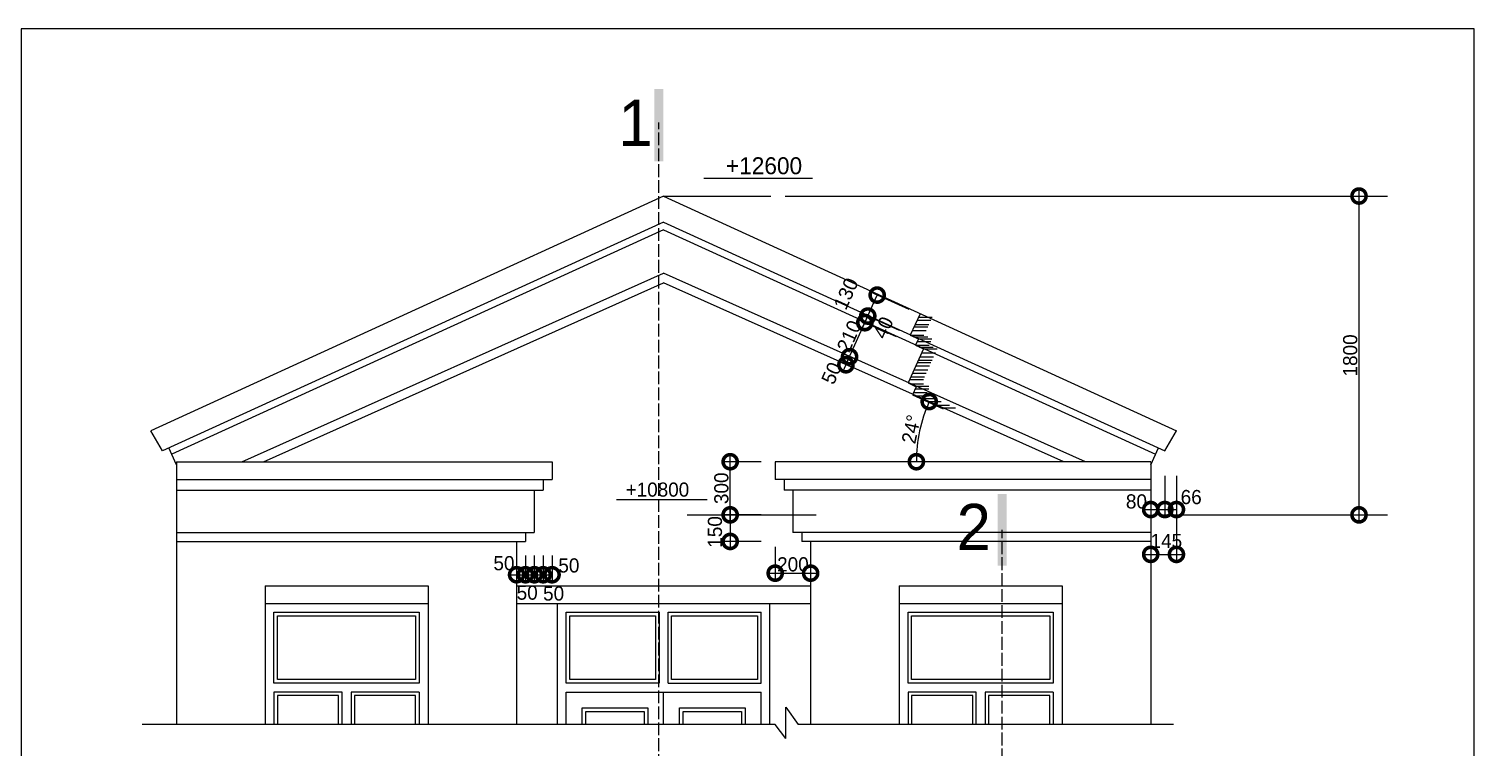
# Model space of a CAD drawing. Extents: x 24136 to 48743, y 31734 to 54932.
# Drawn here: x 32381 to 40541, y 50879 to 54932 of the extents above; entities that cross this region are included whole.
import ezdxf

# ---------------------------------------------------------------- set-up
doc = ezdxf.new("R2010")
doc.units = 0
doc.header["$LTSCALE"] = 600
doc.header["$MEASUREMENT"] = 0
doc.header["$PDMODE"] = 66
doc.linetypes.add('ACAD_ISO02W100', pattern=[15, 12, -3])
doc.layers.get('0').update_dxf_attribs({"linetype": 'CONTINUOUS'})
doc.layers.get('Defpoints').update_dxf_attribs({"linetype": 'CONTINUOUS'})
doc.layers.add('1', color=54, linetype='CONTINUOUS')
doc.styles.add('1', font='VHAVAN.ttf')
doc.styles.add('3', font='VHAVAN.ttf')
doc.styles.add('6', font='VHAVAN.ttf')
doc.dimstyles.new('1-50TB', dxfattribs={"dimscale": 0.8, "dimtxt": 100, "dimasz": 200, "dimexe": 50, "dimexo": 100, "dimgap": 10, "dimtad": 1, "dimdec": 0, "dimzin": 0, "dimdsep": 46, "dimtxsty": '1', "dimblk": 'DOTSMALL', "dimblk1": 'DOTSMALL', "dimblk2": 'DOTSMALL', "dimsah": 1, "dimcen": 1, "dimdle": 50, "dimclrd": 114, "dimclre": 114, "dimclrt": 113, "dimadec": 0, "dimazin": 0, "dimtfac": 0.004167, "dimtdec": 0, "dimtmove": 2, "dimatfit": 3, "dimldrblk": 'DOTSMALL', "dimfxl": 0, "dimtolj": 1, "dimtzin": 0, "dimarcsym": 0})

# ---------------------------------------------------------------- blocks, each defined once
blk = doc.blocks.new('_DotSmall')
at = {"layer": '1', "color": 0, "const_width": 0.5}
blk.add_lwpolyline([(-0.0625, 0, 1), (0.0625, 0, 1)], format="xyb", close=True, dxfattribs=at)
blk = doc.blocks.new('*D105')
at = {"color": 114, "linetype": 'ByBlock'}
for p, q in [((36514.9, 52489.5), (36300.6, 52489.5)), ((36340.6, 52149.5), (36340.6, 52529.5)), ((36514.9, 52189.5), (36300.6, 52189.5))]:
    blk.add_line(p, q, dxfattribs=at)
at = {"layer": 'Defpoints', "color": 0, "linetype": 'ByBlock'}
for p in [(36340.6, 52489.5), (36594.9, 52489.5), (36594.9, 52189.5)]:
    blk.add_point(p, dxfattribs=at)
at = {"color": 114, "linetype": 'ByBlock', "xscale": 160, "yscale": 160, "zscale": 160}
for p, rotation in [((36340.6, 52489.5), 90), ((36340.6, 52189.5), 270)]:
    blk.add_blockref('_DotSmall', p, dxfattribs=dict(at, rotation=rotation))
at = {"color": 113, "linetype": 'ByBlock', "insert": (36291.2, 52339.5), "char_height": 80, "attachment_point": 5, "rotation": 90, "style": '1'}
blk.add_mtext('\\A1;300', dxfattribs=at)
blk = doc.blocks.new('*D106')
at = {"color": 114, "linetype": 'ByBlock'}
for p, q in [((36340.6, 52229.5), (36340.6, 51999.5)), ((36514.9, 52189.5), (36300.6, 52189.5)), ((36514.9, 52039.5), (36300.6, 52039.5))]:
    blk.add_line(p, q, dxfattribs=at)
at = {"layer": 'Defpoints', "color": 0, "linetype": 'ByBlock'}
for p in [(36594.9, 52189.5), (36340.6, 52039.5), (36594.9, 52039.5)]:
    blk.add_point(p, dxfattribs=at)
at = {"color": 114, "linetype": 'ByBlock', "xscale": 160, "yscale": 160, "zscale": 160}
for p, rotation in [((36340.6, 52189.5), 90), ((36340.6, 52039.5), 270)]:
    blk.add_blockref('_DotSmall', p, dxfattribs=dict(at, rotation=rotation))
at = {"color": 113, "linetype": 'ByBlock', "insert": (36255, 52093.2), "char_height": 80, "attachment_point": 5, "rotation": 90, "style": '1'}
blk.add_mtext('\\A1;150', dxfattribs=at)
blk = doc.blocks.new('*D107')
at = {"color": 114, "linetype": 'ByBlock'}
for p, q in [((36594.9, 52009.5), (36594.9, 51820.3)), ((36794.9, 52009.5), (36794.9, 51820.3)), ((36554.9, 51860.3), (36834.9, 51860.3))]:
    blk.add_line(p, q, dxfattribs=at)
at = {"layer": 'Defpoints', "color": 0, "linetype": 'ByBlock'}
for p in [(36594.9, 52089.5), (36794.9, 52089.5), (36794.9, 51860.3)]:
    blk.add_point(p, dxfattribs=at)
at = {"color": 114, "linetype": 'ByBlock', "xscale": 160, "yscale": 160, "zscale": 160, "rotation": 180}
blk.add_blockref('_DotSmall', (36594.9, 51860.3), dxfattribs=at)
at = {"color": 114, "linetype": 'ByBlock', "xscale": 160, "yscale": 160, "zscale": 160}
blk.add_blockref('_DotSmall', (36794.9, 51860.3), dxfattribs=at)
at = {"color": 113, "linetype": 'ByBlock', "insert": (36694.9, 51909.7), "char_height": 80, "attachment_point": 5, "style": '1'}
blk.add_mtext('\\A1;200', dxfattribs=at)
blk = doc.blocks.new('cotsan')
at = {"layer": '1'}
blk.add_line((-63.5, 84.1), (447.4, 84.1), dxfattribs=at)
blk.add_lwpolyline([(0, 236, 0, 0, 0), (0, 54.7, 72.4, 0, 0), (0, 0, 0, 0, 0)], format="xyseb", dxfattribs=at)
blk = doc.blocks.new('*D108')
at = {"color": 114, "linetype": 'ByBlock'}
for p, q in [((37021.9, 53024.3), (36957.7, 53053.1)), ((36977.8, 53000.2), (37014.7, 53082.3)), ((37042.3, 53069.9), (36978.2, 53098.7))]:
    blk.add_line(p, q, dxfattribs=at)
at = {"layer": 'Defpoints', "color": 0, "linetype": 'ByBlock'}
for p in [(37014.7, 53082.3), (37115.3, 53037.2), (37094.8, 52991.6)]:
    blk.add_point(p, dxfattribs=at)
at = {"color": 114, "linetype": 'ByBlock', "xscale": 160, "yscale": 160, "zscale": 160}
for p, rotation in [((37014.7, 53082.3), 65.83292546936227), ((36994.2, 53036.7), 245.8329254693623)]:
    blk.add_blockref('_DotSmall', p, dxfattribs=dict(at, rotation=rotation))
at = {"color": 113, "linetype": 'ByBlock', "insert": (36912.9, 52989.1), "char_height": 80, "attachment_point": 5, "rotation": 65.83293, "style": '1'}
blk.add_mtext('\\A1;50', dxfattribs=at)
blk = doc.blocks.new('*D109')
at = {"color": 114, "linetype": 'ByBlock'}
for p, q in [((36998.3, 53045.8), (37117.1, 53310.7)), ((37280.1, 53193.7), (37064.3, 53290.6)), ((37042.3, 53069.9), (36978.2, 53098.7))]:
    blk.add_line(p, q, dxfattribs=at)
at = {"layer": 'Defpoints', "color": 0, "linetype": 'ByBlock'}
for p in [(37100.8, 53274.2), (37353.1, 53161), (37115.3, 53037.2)]:
    blk.add_point(p, dxfattribs=at)
at = {"color": 114, "linetype": 'ByBlock', "xscale": 160, "yscale": 160, "zscale": 160}
for p, rotation in [((37100.8, 53274.2), 65.83292546936607), ((37014.7, 53082.3), 245.832925469366)]:
    blk.add_blockref('_DotSmall', p, dxfattribs=dict(at, rotation=rotation))
at = {"color": 113, "linetype": 'ByBlock', "insert": (37012.7, 53198.5), "char_height": 80, "attachment_point": 5, "rotation": 65.83293, "style": '1'}
blk.add_mtext('\\A1;210', dxfattribs=at)
blk = doc.blocks.new('*D110')
at = {"color": 114, "linetype": 'ByBlock'}
for p, q in [((37280.4, 53194.7), (37064.7, 53291.5)), ((37297, 53231), (37081, 53327.9)), ((37084.8, 53238.6), (37133.9, 53348.1))]:
    blk.add_line(p, q, dxfattribs=at)
at = {"layer": 'Defpoints', "color": 0, "linetype": 'ByBlock'}
for p in [(37117.5, 53311.6), (37353.4, 53162), (37370, 53198.3)]:
    blk.add_point(p, dxfattribs=at)
at = {"color": 114, "linetype": 'ByBlock', "xscale": 160, "yscale": 160, "zscale": 160}
for p, rotation in [((37117.5, 53311.6), 65.83292546936607), ((37101.2, 53275.1), 245.832925469366)]:
    blk.add_blockref('_DotSmall', p, dxfattribs=dict(at, rotation=rotation))
at = {"color": 113, "linetype": 'ByBlock', "insert": (37205.4, 53246), "char_height": 80, "attachment_point": 5, "rotation": 65.83293, "style": '1'}
blk.add_mtext('\\A1;40', dxfattribs=at)
blk = doc.blocks.new('*D111')
at = {"color": 114, "linetype": 'ByBlock'}
for p, q in [((37351.3, 53348.9), (37134.2, 53446.4)), ((37101.1, 53275.1), (37170.7, 53430)), ((37297, 53231), (37081, 53327.9))]:
    blk.add_line(p, q, dxfattribs=at)
at = {"layer": 'Defpoints', "color": 0, "linetype": 'ByBlock'}
for p in [(37170.7, 53430), (37424.3, 53316.2), (37370, 53198.3)]:
    blk.add_point(p, dxfattribs=at)
at = {"color": 114, "linetype": 'ByBlock', "xscale": 160, "yscale": 160, "zscale": 160}
for p, rotation in [((37170.7, 53430), 65.83292546936607), ((37117.5, 53311.6), 245.832925469366)]:
    blk.add_blockref('_DotSmall', p, dxfattribs=dict(at, rotation=rotation))
at = {"color": 113, "linetype": 'ByBlock', "insert": (36994.5, 53437.9), "char_height": 80, "attachment_point": 5, "rotation": 65.83293, "style": '1'}
blk.add_mtext('\\A1;130', dxfattribs=at)
blk = doc.blocks.new('*D112')
at = {"color": 114, "linetype": 'ByBlock'}
for p, q in [((38714.9, 52409.5), (38714.9, 52179.5)), ((38794.7, 52409.5), (38794.7, 52179.5)), ((38674.9, 52219.5), (38794.7, 52219.5))]:
    blk.add_line(p, q, dxfattribs=at)
at = {"layer": 'Defpoints', "color": 0, "linetype": 'ByBlock'}
for p in [(38714.9, 52489.5), (38794.7, 52489.5), (38794.7, 52219.5)]:
    blk.add_point(p, dxfattribs=at)
at = {"color": 114, "linetype": 'ByBlock', "xscale": 160, "yscale": 160, "zscale": 160, "rotation": 180}
blk.add_blockref('_DotSmall', (38714.9, 52219.5), dxfattribs=at)
at = {"color": 114, "linetype": 'ByBlock', "xscale": 160, "yscale": 160, "zscale": 160}
blk.add_blockref('_DotSmall', (38794.7, 52219.5), dxfattribs=at)
at = {"color": 113, "linetype": 'ByBlock', "insert": (38634.3, 52264.8), "char_height": 80, "attachment_point": 5, "style": '1'}
blk.add_mtext('\\A1;80', dxfattribs=at)
blk = doc.blocks.new('*D113')
at = {"color": 114, "linetype": 'ByBlock'}
for p, q in [((38794.7, 52409.5), (38794.7, 52179.5)), ((38860.2, 52409.5), (38860.2, 52179.5)), ((38754.7, 52219.5), (38860.2, 52219.5))]:
    blk.add_line(p, q, dxfattribs=at)
at = {"layer": 'Defpoints', "color": 0, "linetype": 'ByBlock'}
for p in [(38794.7, 52489.5), (38860.2, 52489.5), (38860.2, 52219.5)]:
    blk.add_point(p, dxfattribs=at)
at = {"color": 114, "linetype": 'ByBlock', "xscale": 160, "yscale": 160, "zscale": 160, "rotation": 180}
blk.add_blockref('_DotSmall', (38794.7, 52219.5), dxfattribs=at)
at = {"color": 114, "linetype": 'ByBlock', "xscale": 160, "yscale": 160, "zscale": 160}
blk.add_blockref('_DotSmall', (38860.2, 52219.5), dxfattribs=at)
at = {"color": 113, "linetype": 'ByBlock', "insert": (38943.4, 52289.5), "char_height": 80, "attachment_point": 5, "style": '1'}
blk.add_mtext('\\A1;66', dxfattribs=at)
blk = doc.blocks.new('*D114')
at = {"color": 114, "linetype": 'ByBlock'}
blk.add_arc((38224.8, 52489.5), 832.8, 155.93853, 180, dxfattribs=at)
at = {"layer": 'Defpoints', "color": 0, "linetype": 'ByBlock'}
for p in [(35964.9, 53498.6), (37424.4, 52719.6), (36594.9, 52489.5), (38224.8, 52489.5), (38714.9, 52489.5)]:
    blk.add_point(p, dxfattribs=at)
at = {"color": 114, "linetype": 'ByBlock', "xscale": 160, "yscale": 160, "zscale": 160}
for p, rotation in [((37464.4, 52829.1), 65.93853246224558), ((37392, 52489.5), 270.0000000000025)]:
    blk.add_blockref('_DotSmall', p, dxfattribs=dict(at, rotation=rotation))
at = {"color": 113, "linetype": 'ByBlock', "insert": (37362.7, 52673.2), "char_height": 80, "attachment_point": 5, "rotation": 77.96927, "style": '1'}
blk.add_mtext('\\A1;24°', dxfattribs=at)
blk = doc.blocks.new('*D124')
at = {"color": 114, "linetype": 'ByBlock'}
for p, q in [((35134.9, 51959.5), (35134.9, 51811.5)), ((35184.9, 51959.5), (35184.9, 51811.5)), ((35094.9, 51851.5), (35184.9, 51851.5))]:
    blk.add_line(p, q, dxfattribs=at)
at = {"layer": 'Defpoints', "color": 0, "linetype": 'ByBlock'}
for p in [(35134.9, 52039.5), (35184.9, 52039.5), (35184.9, 51851.5)]:
    blk.add_point(p, dxfattribs=at)
at = {"color": 114, "linetype": 'ByBlock', "xscale": 160, "yscale": 160, "zscale": 160, "rotation": 180}
blk.add_blockref('_DotSmall', (35134.9, 51851.5), dxfattribs=at)
at = {"color": 114, "linetype": 'ByBlock', "xscale": 160, "yscale": 160, "zscale": 160}
blk.add_blockref('_DotSmall', (35184.9, 51851.5), dxfattribs=at)
at = {"color": 113, "linetype": 'ByBlock', "insert": (35063.4, 51916.4), "char_height": 80, "attachment_point": 5, "style": '1'}
blk.add_mtext('\\A1;50', dxfattribs=at)
blk = doc.blocks.new('*D125')
at = {"color": 114, "linetype": 'ByBlock'}
for p, q in [((35184.9, 51959.5), (35184.9, 51811.5)), ((35234.9, 51959.5), (35234.9, 51811.5)), ((35144.9, 51851.5), (35274.9, 51851.5))]:
    blk.add_line(p, q, dxfattribs=at)
at = {"layer": 'Defpoints', "color": 0, "linetype": 'ByBlock'}
for p in [(35184.9, 52039.5), (35234.9, 52039.5), (35234.9, 51851.5)]:
    blk.add_point(p, dxfattribs=at)
at = {"color": 114, "linetype": 'ByBlock', "xscale": 160, "yscale": 160, "zscale": 160, "rotation": 180}
blk.add_blockref('_DotSmall', (35184.9, 51851.5), dxfattribs=at)
at = {"color": 114, "linetype": 'ByBlock', "xscale": 160, "yscale": 160, "zscale": 160}
blk.add_blockref('_DotSmall', (35234.9, 51851.5), dxfattribs=at)
at = {"color": 113, "linetype": 'ByBlock', "insert": (35194.6, 51749.9), "char_height": 80, "attachment_point": 5, "style": '1'}
blk.add_mtext('\\A1;50', dxfattribs=at)
blk = doc.blocks.new('*D126')
at = {"color": 114, "linetype": 'ByBlock'}
for p, q in [((35234.9, 51959.5), (35234.9, 51811.5)), ((35284.9, 51959.5), (35284.9, 51811.5)), ((35194.9, 51851.5), (35284.9, 51851.5))]:
    blk.add_line(p, q, dxfattribs=at)
at = {"layer": 'Defpoints', "color": 0, "linetype": 'ByBlock'}
for p in [(35234.9, 52039.5), (35284.9, 52039.5), (35284.9, 51851.5)]:
    blk.add_point(p, dxfattribs=at)
at = {"color": 114, "linetype": 'ByBlock', "xscale": 160, "yscale": 160, "zscale": 160, "rotation": 180}
blk.add_blockref('_DotSmall', (35234.9, 51851.5), dxfattribs=at)
at = {"color": 114, "linetype": 'ByBlock', "xscale": 160, "yscale": 160, "zscale": 160}
blk.add_blockref('_DotSmall', (35284.9, 51851.5), dxfattribs=at)
at = {"color": 113, "linetype": 'ByBlock', "insert": (35343.7, 51745.2), "char_height": 80, "attachment_point": 5, "style": '1'}
blk.add_mtext('\\A1;50', dxfattribs=at)
blk = doc.blocks.new('*D127')
at = {"color": 114, "linetype": 'ByBlock'}
for p, q in [((35284.9, 51959.5), (35284.9, 51811.5)), ((35334.9, 51959.5), (35334.9, 51811.5)), ((35244.9, 51851.5), (35334.9, 51851.5))]:
    blk.add_line(p, q, dxfattribs=at)
at = {"layer": 'Defpoints', "color": 0, "linetype": 'ByBlock'}
for p in [(35284.9, 52039.5), (35334.9, 52039.5), (35334.9, 51851.5)]:
    blk.add_point(p, dxfattribs=at)
at = {"color": 114, "linetype": 'ByBlock', "xscale": 160, "yscale": 160, "zscale": 160, "rotation": 180}
blk.add_blockref('_DotSmall', (35284.9, 51851.5), dxfattribs=at)
at = {"color": 114, "linetype": 'ByBlock', "xscale": 160, "yscale": 160, "zscale": 160}
blk.add_blockref('_DotSmall', (35334.9, 51851.5), dxfattribs=at)
at = {"color": 113, "linetype": 'ByBlock', "insert": (35429.9, 51903.5), "char_height": 80, "attachment_point": 5, "style": '1'}
blk.add_mtext('\\A1;50', dxfattribs=at)
blk = doc.blocks.new('*D128')
at = {"color": 114, "linetype": 'ByBlock'}
for p, q in [((38860.2, 52329.5), (38860.2, 51926.4)), ((38714.9, 52197.8), (38714.9, 51926.4)), ((38674.9, 51966.4), (38900.2, 51966.4))]:
    blk.add_line(p, q, dxfattribs=at)
at = {"layer": 'Defpoints', "color": 0, "linetype": 'ByBlock'}
for p in [(38860.2, 52409.5), (38714.9, 52277.8), (38860.2, 51966.4)]:
    blk.add_point(p, dxfattribs=at)
at = {"color": 114, "linetype": 'ByBlock', "xscale": 160, "yscale": 160, "zscale": 160, "rotation": 180}
blk.add_blockref('_DotSmall', (38714.9, 51966.4), dxfattribs=at)
at = {"color": 114, "linetype": 'ByBlock', "xscale": 160, "yscale": 160, "zscale": 160}
blk.add_blockref('_DotSmall', (38860.2, 51966.4), dxfattribs=at)
at = {"color": 113, "linetype": 'ByBlock', "insert": (38803.2, 52041.7), "char_height": 80, "attachment_point": 5, "style": '1'}
blk.add_mtext('\\A1;145', dxfattribs=at)
blk = doc.blocks.new('*D135')
at = {"color": 114, "linetype": 'ByBlock'}
for p, q in [((39891, 52149.5), (39891, 54029.1)), ((36650.8, 53989.1), (40051, 53989.1)), ((38787.3, 52189.5), (40051, 52189.5))]:
    blk.add_line(p, q, dxfattribs=at)
at = {"layer": 'Defpoints', "color": 0, "linetype": 'ByBlock'}
for p in [(36570.8, 53989.1), (39891, 53989.1), (38707.3, 52189.5)]:
    blk.add_point(p, dxfattribs=at)
at = {"color": 114, "linetype": 'ByBlock', "xscale": 160, "yscale": 160, "zscale": 160}
for p, rotation in [((39891, 53989.1), 90), ((39891, 52189.5), 270)]:
    blk.add_blockref('_DotSmall', p, dxfattribs=dict(at, rotation=rotation))
at = {"color": 113, "linetype": 'ByBlock', "insert": (39841.7, 53089.3), "char_height": 80, "attachment_point": 5, "rotation": 90, "style": '1'}
blk.add_mtext('\\A1;1800', dxfattribs=at)

msp = doc.modelspace()

# ---------------------------------------------------------------- linework, layer by layer
at = {"color": 8, "linetype": 'ACAD_ISO02W100', "ltscale": 0.01}
for p, q in [((35937.7, 45096.3), (35937.7, 54404.3)), ((37876.4, 48548.1), (37876.4, 52104.8))]:
    msp.add_line(p, q, dxfattribs=at)
at = {"color": 8}
for p, q in [((37396.4, 53288.4), (37473.3, 53288.4)), ((37403.9, 53304.8), (37480.9, 53304.8)), ((37357.7, 53203.9), (37434.7, 53203.9)), ((37369.4, 53229.5), (37446.4, 53229.5)), ((37379.4, 53251.4), (37456.4, 53251.4)), ((37385.1, 53263.8), (37462.1, 53263.8)), ((37379.8, 53193.8), (37456.8, 53193.8)), ((37386.5, 53146.8), (37463.5, 53146.8)), ((37396.1, 53167.7), (37473.1, 53167.7)), ((37403.1, 53183.1), (37480.1, 53183.1)), ((37409.2, 53136.4), (37486.2, 53136.4)), ((37432, 53126), (37508.9, 53126)), ((37397.3, 53048.7), (37474.3, 53048.7)), ((37403.5, 53062.6), (37480.5, 53062.6)), ((37412.1, 53081.7), (37489.1, 53081.7)), ((37422.4, 53104.6), (37499.4, 53104.6)), ((37361.3, 52968.5), (37438.3, 52968.5)), ((37370.7, 52989.4), (37447.7, 52989.4)), ((37379.2, 53008.4), (37456.2, 53008.4)), ((37388.9, 53029.9), (37465.8, 53029.9)), ((37354.2, 52952.6), (37431.2, 52952.6)), ((37356, 52929.2), (37433, 52929.2)), ((37376.6, 52880.5), (37453.6, 52880.5)), ((37385.6, 52900.6), (37462.6, 52900.6)), ((37385.8, 52915.8), (37462.7, 52915.8)), ((37384, 52861.8), (37461, 52861.8)), ((37418.5, 52846.3), (37495.5, 52846.3)), ((37455.5, 52829.7), (37532.5, 52829.7)), ((37501.6, 52809), (37578.6, 52809)), ((37535.4, 52793.8), (37612.4, 52793.8)), ((36654.7, 51104), (36725.2, 51005.8)), ((36654.7, 50926.3), (36654.7, 51104)), ((36595.5, 51005.8), (33020.6, 51005.8)), ((36654.7, 50926.3), (36595.5, 51005.8)), ((38842.9, 51005.8), (36725.2, 51005.8))]:
    msp.add_line(p, q, dxfattribs=at)
msp.add_lwpolyline([(32338.5, 54932.5), (32338.5, 43333.4), (40540.7, 43333.4), (40540.7, 54932.5)], close=True)
at = {"const_width": 50}
for points in [[(35937.7, 54184.9), (35937.7, 54593.1)], [(37876.4, 51903.2), (37876.4, 52306.4)]]:
    msp.add_lwpolyline(points, dxfattribs=at)
msp.add_lwpolyline([(37412.6, 53323.8), (37357.7, 53203.9), (37403.1, 53183.1), (37386.5, 53146.8), (37432, 53126), (37345.7, 52933.8), (37391.2, 52913), (37370.9, 52867.7), (37543.3, 52788.8)])
at = {"layer": '1', "color": 40}
for p, q in [((35964.9, 53989.1), (33069.6, 52663.4)), ((35964.9, 53989.1), (38860.2, 52663.4)), ((33135.1, 52550.9), (33069.6, 52663.4)), ((38794.7, 52550.9), (38860.2, 52663.4)), ((33214.9, 52489.5), (33214.9, 51005.8)), ((38714.9, 52489.5), (38714.9, 51005.8))]:
    msp.add_line(p, q, dxfattribs=at)
at = {"layer": '1'}
for p, q in [((35964.9, 53989.1), (36570.8, 53989.1)), ((35964.9, 53841.7), (33135.1, 52550.9)), ((35964.9, 53797.7), (33188, 52531.2)), ((35964.9, 53841.7), (38794.7, 52550.9)), ((35964.9, 53797.7), (38741.8, 52531.2)), ((33582.9, 52489.5), (35964.9, 53553.4)), ((38346.9, 52489.5), (35964.9, 53553.4)), ((33705, 52489.5), (35964.9, 53498.6)), ((38224.8, 52489.5), (35964.9, 53498.6)), ((33214.9, 52472.6), (33171.3, 52567.5)), ((38714.9, 52472.6), (38758.5, 52567.5)), ((33214.9, 52389.5), (35334.9, 52389.5)), ((38714.9, 52389.5), (36594.9, 52389.5)), ((33214.9, 52329.5), (35284.9, 52329.5)), ((38714.9, 52329.5), (36644.9, 52329.5)), ((33214.9, 52089.5), (35234.9, 52089.5)), ((38714.9, 52089.5), (36694.9, 52089.5)), ((33214.9, 52039.5), (35184.9, 52039.5)), ((38714.9, 52039.5), (36744.9, 52039.5))]:
    msp.add_line(p, q, dxfattribs=at)
at = {"layer": '1', "color": 9}
for p, q in [((33214.9, 52489.5), (35334.9, 52489.5)), ((35334.9, 52489.5), (35334.9, 52389.5)), ((38714.9, 52489.5), (36594.9, 52489.5)), ((36594.9, 52489.5), (36594.9, 52389.5)), ((35284.9, 52389.5), (35284.9, 52329.5)), ((36644.9, 52389.5), (36644.9, 52329.5)), ((35234.9, 52329.5), (35234.9, 52089.5)), ((36694.9, 52329.5), (36694.9, 52089.5)), ((35184.9, 52089.5), (35184.9, 52039.5)), ((36744.9, 52089.5), (36744.9, 52039.5)), ((35134.9, 52039.5), (35134.9, 51005.8)), ((36794.9, 52039.5), (36794.9, 51005.8)), ((33714.9, 51789.5), (33714.9, 51005.8)), ((33714.9, 51789.5), (34634.9, 51789.5)), ((34634.9, 51789.5), (34634.9, 51005.8)), ((35134.9, 51789.5), (36794.9, 51789.5)), ((37294.9, 51789.5), (37294.9, 51005.8)), ((37294.9, 51789.5), (38214.9, 51789.5)), ((38214.9, 51789.5), (38214.9, 51005.8)), ((33714.9, 51689.5), (34634.9, 51689.5)), ((35134.9, 51689.5), (36794.9, 51689.5)), ((35364.9, 51005.8), (35364.9, 51689.5)), ((36564.9, 51005.8), (36564.9, 51689.5)), ((37294.9, 51689.5), (38214.9, 51689.5)), ((35989.9, 51639.5), (36514.9, 51639.5)), ((35989.9, 51239.5), (35989.9, 51639.5)), ((36514.9, 51239.5), (36514.9, 51639.5)), ((34199.9, 51189.5), (34199.9, 51005.8)), ((34584.9, 51189.5), (34199.9, 51189.5)), ((34584.9, 51189.5), (34584.9, 51005.8)), ((35414.9, 51189.5), (36514.9, 51189.5)), ((35414.9, 51005.8), (35414.9, 51189.5)), ((35964.9, 51005.8), (35964.9, 51189.5)), ((35989.9, 51239.5), (36514.9, 51239.5)), ((36514.9, 51005.8), (36514.9, 51189.5)), ((38164.9, 51189.5), (37779.9, 51189.5)), ((37779.9, 51189.5), (37779.9, 51005.8)), ((38164.9, 51189.5), (38164.9, 51005.8))]:
    msp.add_line(p, q, dxfattribs=at)
at = {"layer": '1', "linetype": 'ACAD_ISO02W100', "ltscale": 0.5}
msp.add_line((36097, 52189.5), (36825.3, 52189.5), dxfattribs=at)
at = {"layer": '1', "color": 9}
for points in [[(34584.9, 51239.5), (33764.9, 51239.5), (33764.9, 51639.5), (34584.9, 51639.5)], [(35414.9, 51639.5), (35939.9, 51639.5), (35939.9, 51239.5), (35414.9, 51239.5)], [(38164.9, 51239.5), (37344.9, 51239.5), (37344.9, 51639.5), (38164.9, 51639.5)]]:
    msp.add_lwpolyline(points, close=True, dxfattribs=at)
at = {"layer": '1', "color": 76}
for points in [[(34564.9, 51259.5), (33784.9, 51259.5), (33784.9, 51619.5), (34564.9, 51619.5)], [(35434.9, 51619.5), (35919.9, 51619.5), (35919.9, 51259.5), (35434.9, 51259.5)], [(36009.9, 51619.5), (36494.9, 51619.5), (36494.9, 51259.5), (36009.9, 51259.5)], [(38144.9, 51259.5), (37364.9, 51259.5), (37364.9, 51619.5), (38144.9, 51619.5)]]:
    msp.add_lwpolyline(points, close=True, dxfattribs=at)
at = {"layer": '1', "color": 9}
for points in [[(34149.9, 51005.8), (34149.9, 51189.5), (33764.9, 51189.5), (33764.9, 51005.8)], [(37729.9, 51005.8), (37729.9, 51189.5), (37344.9, 51189.5), (37344.9, 51005.8)], [(35504.9, 51005.8), (35504.9, 51099.5), (35874.9, 51099.5), (35874.9, 51005.8)], [(36054.9, 51005.8), (36054.9, 51099.5), (36424.9, 51099.5), (36424.9, 51005.8)]]:
    msp.add_lwpolyline(points, dxfattribs=at)
at = {"layer": '1', "color": 76}
for points in [[(34129.9, 51005.8), (34129.9, 51169.5), (33784.9, 51169.5), (33784.9, 51005.8)], [(34564.9, 51005.8), (34564.9, 51169.5), (34219.9, 51169.5), (34219.9, 51005.8)], [(37709.9, 51005.8), (37709.9, 51169.5), (37364.9, 51169.5), (37364.9, 51005.8)], [(38144.9, 51005.8), (38144.9, 51169.5), (37799.9, 51169.5), (37799.9, 51005.8)], [(35524.9, 51005.8), (35524.9, 51079.5), (35854.9, 51079.5), (35854.9, 51005.8)], [(36074.9, 51005.8), (36074.9, 51079.5), (36404.9, 51079.5), (36404.9, 51005.8)]]:
    msp.add_lwpolyline(points, dxfattribs=at)

# ---------------------------------------------------------------- block references
at = {"layer": '1', "xscale": 1.2, "yscale": 1.2, "zscale": 1.2}
msp.add_blockref('cotsan', (36267.8, 53989.1), dxfattribs=at)
at = {"layer": '1', "xscale": -1}
msp.add_blockref('cotsan', (36147, 52189.5), dxfattribs=at)

# ---------------------------------------------------------------- texts
at = {"style": '6'}
for s, p in [('1', (35708.9, 54272.4)), ('2', (37619.3, 51991.4))]:
    msp.add_text(s, height=260, dxfattribs=at).set_placement(p)
at = {"layer": '1', "color": 30, "style": '3'}
for s, height, p in [('+12600', 95.63, (36316.6, 54112.3)), ('+10800', 79.69, (35750.7, 52292.2))]:
    msp.add_text(s, height=height, dxfattribs=at).set_placement(p)

# ---------------------------------------------------------------- dimensions: what is measured, and where the dimension line sits
for base, p1, p2, angle, picture, middle in [((37170.7, 53430), (37370, 53198.3), (37424.3, 53316.2), 245.83293, '*D111', (36994.5, 53437.9)), ((37100.8, 53274.2), (37115.3, 53037.2), (37353.1, 53161), 245.83293, '*D109', (37012.7, 53198.5)), ((36340.6, 52489.5), (36594.9, 52189.5), (36594.9, 52489.5), 90, '*D105', (36291.2, 52339.5))]:
    dim = msp.add_linear_dim(base=base, p1=p1, p2=p2, angle=angle, dimstyle='1-50TB')
    dim.commit()
    dim.dimension.update_dxf_attribs({"geometry": picture, "text_midpoint": middle})
dim = msp.add_angular_dim_2l(base=(37424.4, 52719.6), line1=((38224.8, 52489.5), (35964.9, 53498.6)), line2=((38714.9, 52489.5), (36594.9, 52489.5)), dimstyle='1-50TB')
dim.commit()
dim.dimension.update_dxf_attribs({"geometry": '*D114', "text_midpoint": (37362.7, 52673.2)})
for base, p1, p2, angle, picture, middle, dimtype in [((37117.5, 53311.6), (37353.4, 53162), (37370, 53198.3), 245.83293, '*D110', (37205.4, 53246), 160), ((37014.7, 53082.3), (37094.8, 52991.6), (37115.3, 53037.2), 65.83293, '*D108', (36912.9, 52989.1), 161), ((36340.6, 52039.5), (36594.9, 52189.5), (36594.9, 52039.5), 90, '*D106', (36255, 52093.2), 160)]:
    dim = msp.add_linear_dim(base=base, p1=p1, p2=p2, angle=angle, dimstyle='1-50TB')
    dim.commit()
    dim.dimension.update_dxf_attribs({"geometry": picture, "text_midpoint": middle, "dimtype": dimtype})
for base, p1, p2, picture, middle in [((38794.7, 52219.5), (38714.9, 52489.5), (38794.7, 52489.5), '*D112', (38634.3, 52264.8)), ((38860.2271, 52219.5183), (38794.7343, 52489.5163), (38860.2271, 52489.5163), '*D113', (38943.395, 52289.5133)), ((38860.2, 51966.4), (38714.9, 52277.8), (38860.2, 52409.5), '*D128', (38803.2, 52041.7)), ((35184.9, 51851.5), (35134.9, 52039.5), (35184.9, 52039.5), '*D124', (35063.4, 51916.4)), ((35234.9, 51851.5), (35184.9, 52039.5), (35234.9, 52039.5), '*D125', (35194.6, 51749.9)), ((35284.9, 51851.5), (35234.9, 52039.5), (35284.9, 52039.5), '*D126', (35343.7, 51745.2)), ((35334.9, 51851.5), (35284.9, 52039.5), (35334.9, 52039.5), '*D127', (35429.9, 51903.5))]:
    dim = msp.add_linear_dim(base=base, p1=p1, p2=p2, dimstyle='1-50TB')
    dim.commit()
    dim.dimension.update_dxf_attribs({"geometry": picture, "text_midpoint": middle, "dimtype": 160})
dim = msp.add_linear_dim(base=(36794.9, 51860.3), p1=(36594.9, 52089.5), p2=(36794.9, 52089.5), dimstyle='1-50TB')
dim.commit()
dim.dimension.update_dxf_attribs({"geometry": '*D107', "text_midpoint": (36694.9, 51909.7)})
at = {"layer": '1'}
dim = msp.add_linear_dim(base=(39891, 53989.1), p1=(38707.3, 52189.5), p2=(36570.8, 53989.1), angle=90, dimstyle='1-50TB', override={"dimexe": 200}, dxfattribs=at)
dim.commit()
dim.dimension.update_dxf_attribs({"geometry": '*D135', "text_midpoint": (39841.7, 53089.3)})

doc.saveas('drawing.dxf')
